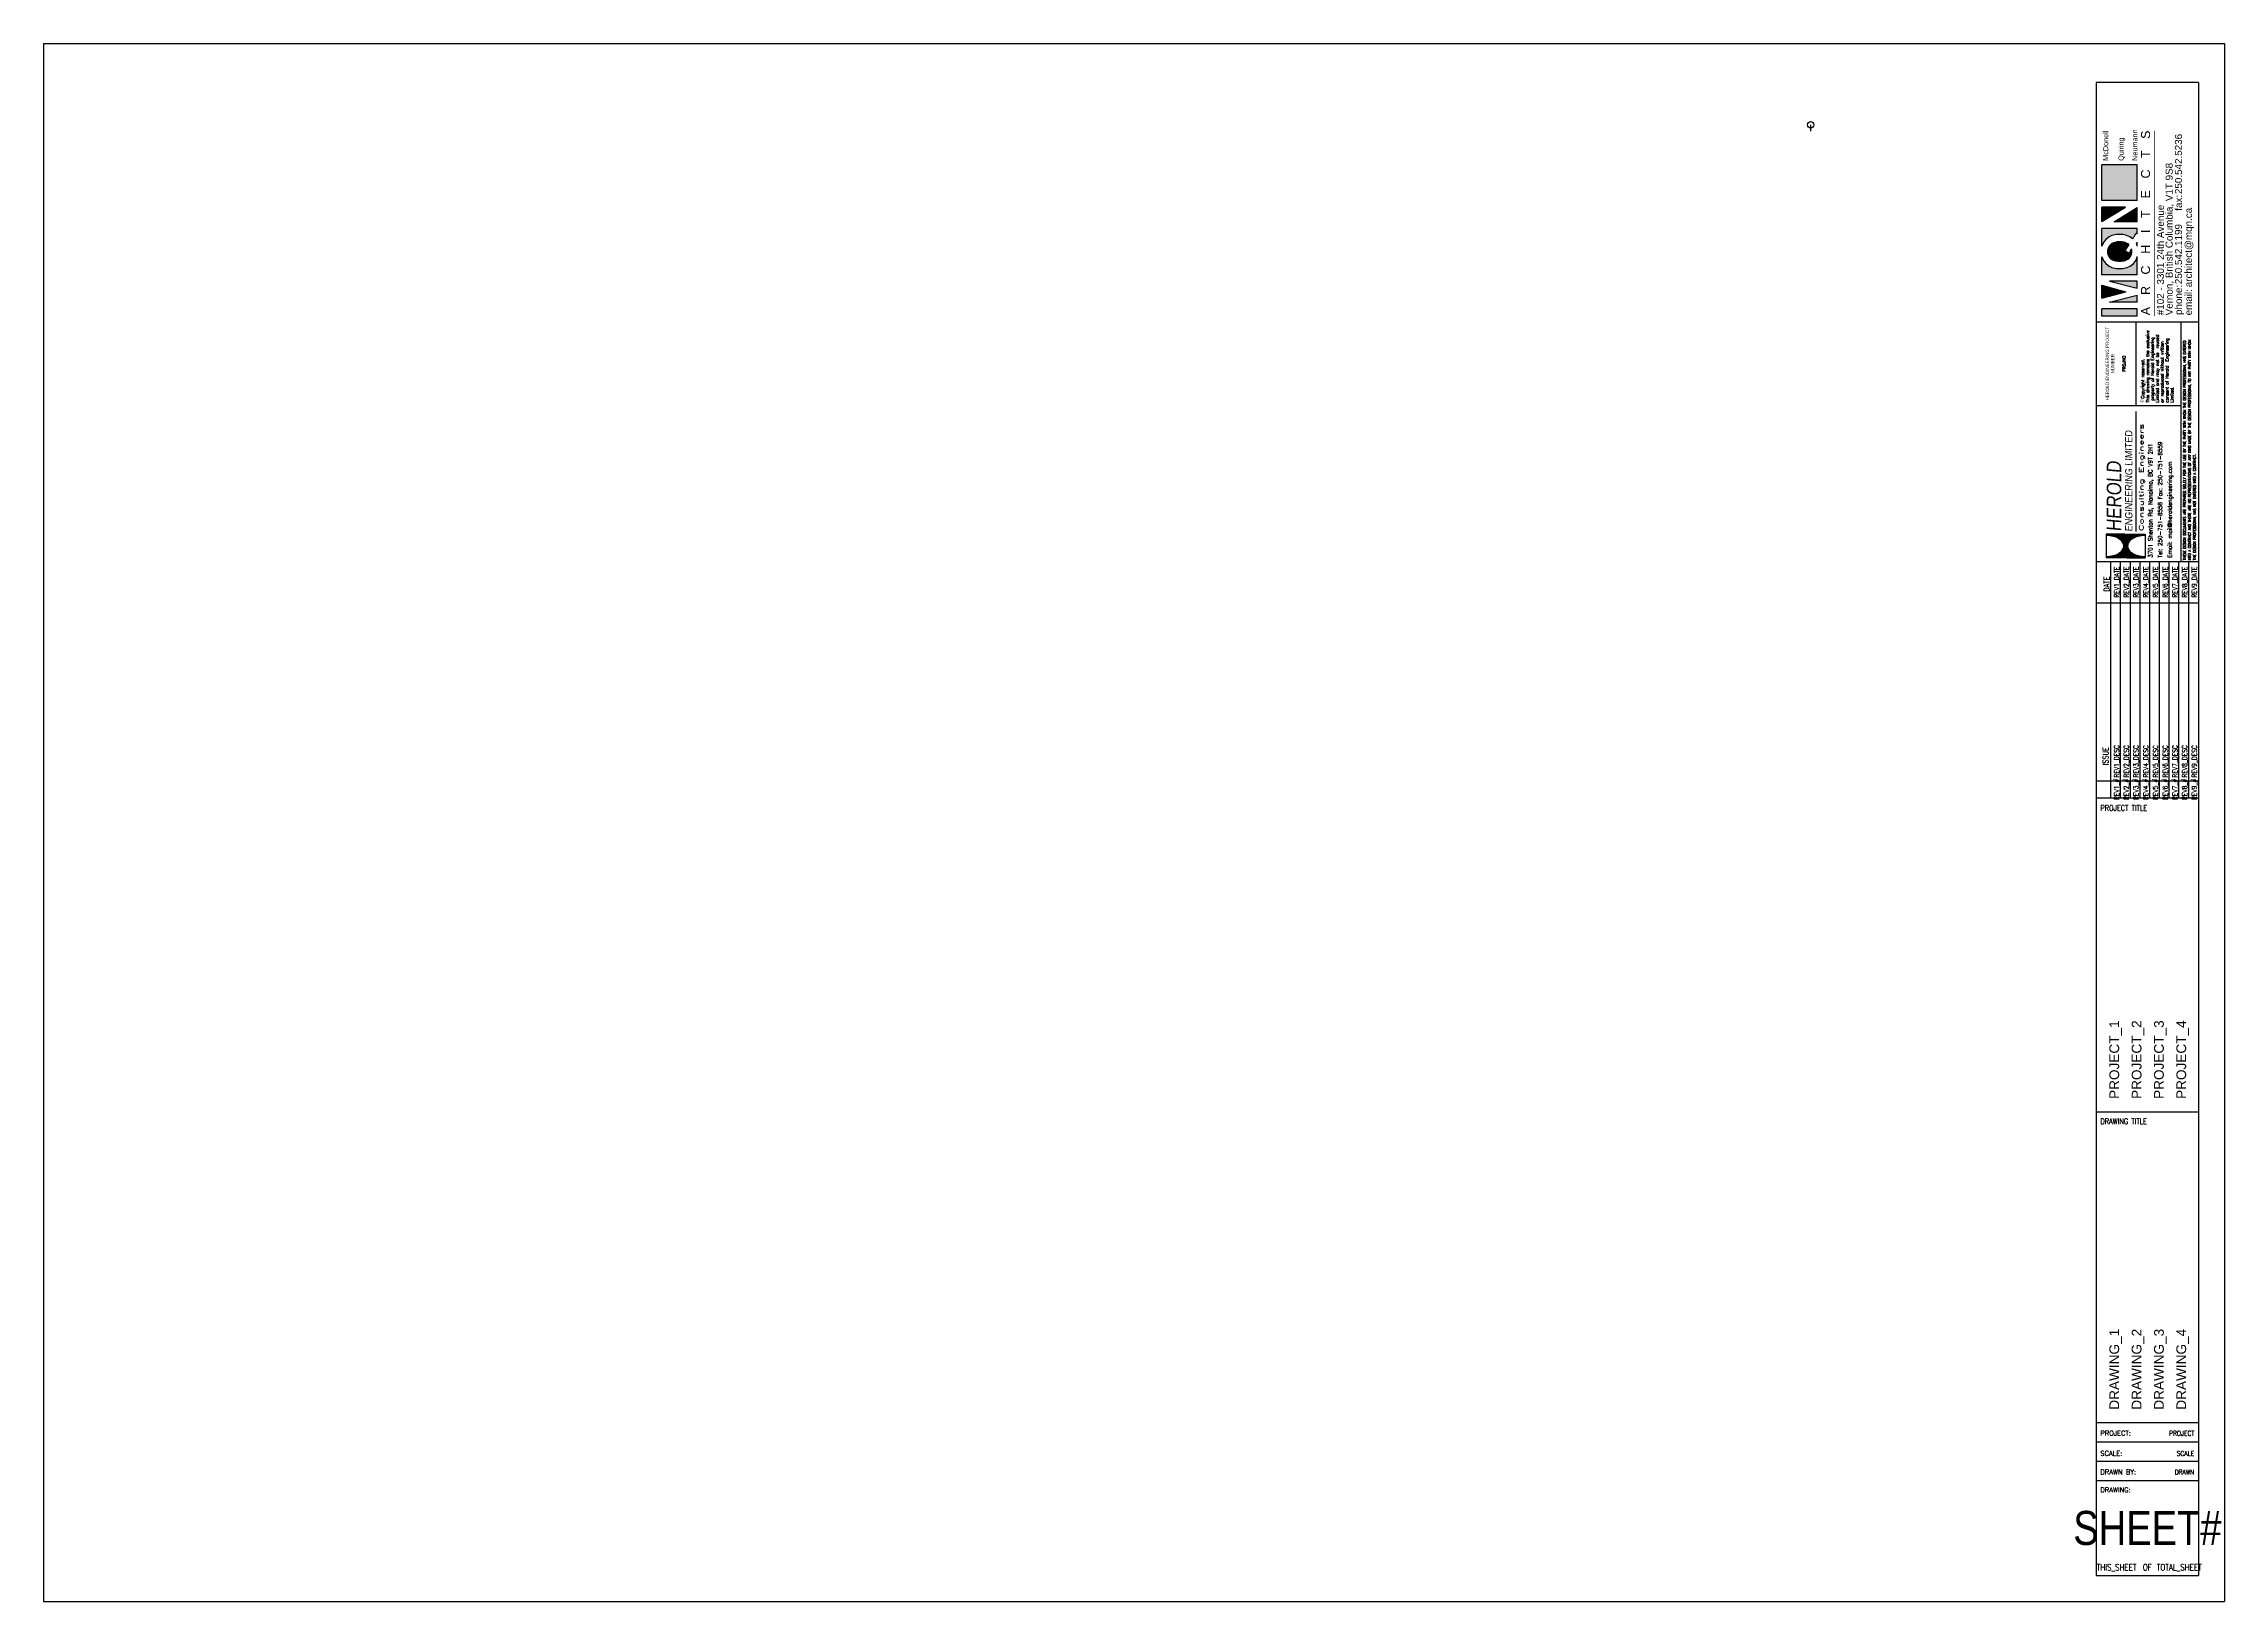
# Model space of a CAD drawing. Extents: x 0 to 42, y 0 to 30.
import ezdxf
from ezdxf.enums import TextEntityAlignment as Align

# ---------------------------------------------------------------- set-up
doc = ezdxf.new("R2010")
doc.units = 0
doc.header["$LTSCALE"] = 0.375
doc.header["$MEASUREMENT"] = 0
for name, color, linetype in [('BDR-18', 1, 'Continuous'), ('BDR-25', 4, 'Continuous'), ('BDR-35', 2, 'Continuous')]:
    doc.layers.add(name, color=color, linetype=linetype)
doc.styles.add('LOGO-HEL', font='ERASBD.TTF')
doc.styles.add('LOGO2-HEL', font='ROMANS.shx')
doc.styles.add('MQLN', font='arial_0.ttf')
doc.styles.add('TEXT', font='romans.shx', dxfattribs={"width": 0.8})
doc.styles.add('TITLE', font='arial_0.ttf')

# ---------------------------------------------------------------- blocks, each defined once
blk = doc.blocks.new('MQN LOGO')
for points in [[(1.677174797265479e-05, -0.3543734222724729), (0.07563425925675826, -0.3543734222724729), (0.07563425925675826, 0.0006334704787751555), (1.677174797265479e-05, 0.0006334704787751555)], [(0.1827464067516543, 0.0006334704787751555), (0.3113851954028741, 0.0006334704787751556), (0.2470658010772642, -0.2414801553865795)], [(0.9524866779245746, 0.0006334704787751555), (1.097863491011674, 0.0006334704787751554), (1.097863491011674, -0.2368074248133918)], [(1.164227181412303, 0.0006334704787751555), (1.521094668921089, 0.0006334704787751555), (1.521094668921089, -0.3543734222724728), (1.164227181412303, -0.3543734222724728)], [(0.1420107254180998, -0.3543734222724727), (0.2127560281691671, -0.3543734222724728), (0.1420107254180998, -0.07505898923090994)], [(0.2813755739853613, -0.3543734222724728), (0.3515969809385169, -0.3543734222724729), (0.3515969809385169, -0.07712741854107154)], [(0.9493976748897959, -0.3543734222724728), (1.092620608059773, -0.3543734222724727), (0.9493976748897957, -0.1228012078989879)]]:
    blk.add_hatch(color=256).paths.add_polyline_path(points)
h = blk.add_hatch(color=256)
edge = h.paths.add_edge_path()
edge.add_arc((0.6801526715607148, -0.1690202797742057), 0.2014219796303866, 146.3614564446904, 181.6653751501259)
edge.add_arc((0.7005296791585405, -0.1781678247722783), 0.2217383725389586, 179.148876526819, 211.9874047060238)
edge.add_arc((0.6345014316348343, -0.2078179751783987), 0.1503505266756344, 215.7357733141806, 257.0992970277493)
edge.add_line((0.6009338609944569, -0.3543734222724727), (0.4179750537123903, -0.3543734222724728))
edge.add_line((0.4179750537123903, -0.3543734222724728), (0.4179750537123903, 0.0006334704787751555))
edge.add_line((0.4179750537123903, 0.0006334704787751555), (0.5981410432550337, 0.0006334704787751555))
edge.add_arc((0.6345014316348343, -0.1452541678889451), 0.1503505266756344, 103.9950137154125, 144.2642266858194)
h = blk.add_hatch(color=256)
edge = h.paths.add_edge_path()
edge.add_line((0.8284174571924521, -0.3543734222724728), (0.8830339844891668, -0.3543734222724727))
edge.add_line((0.8830339844891668, -0.3543734222724727), (0.8830339844891668, 0.0006334704787751555))
edge.add_line((0.8830339844891668, 0.0006334704787751555), (0.7039199187315252, 0.0006334704787751555))
edge.add_arc((0.6675595303517246, -0.1452541678889451), 0.1503505266756344, 35.735773314180676, 76.00498628458752, ccw=False)
edge.add_arc((0.6219082904258441, -0.1690202797742057), 0.2014219796303866, -1.6653751501258967, 33.63854355530958, ccw=False)
edge.add_arc((0.6123777491277966, -0.1797867844459208), 0.2109246615781148, -37.93251780982769, 1.334622530596505, ccw=False)
edge.add_arc((3.334869727578574, 3.67858505975701), 4.736898589653052, 237.3421821203482, 237.7036777222469)
edge.add_arc((3.951964613964114, 6.762123692532692), 7.755278119932936, 246.0513028797213, 246.3118759045721)
edge.add_line((0.8362197785530237, -0.3397403471486973), (0.8284174571924521, -0.3543734222724728))
h = blk.add_hatch(color=256)
edge = h.paths.add_edge_path()
edge.add_arc((0.6510304809932794, -0.2076060422731665), 0.09368339131048842, 318.6468945764557, 351.330822860618)
edge.add_arc((0.5675958618719954, -0.1776717662341757), 0.1814762765359293, 345.9505367682083, 374.951183773969)
edge.add_arc((0.6510304809932794, -0.1490544503621702), 0.09368339131048842, 11.20392845356265, 153.5828747388066)
edge.add_arc((0.7186271214245463, -0.1763993633883626), 0.1664810292681678, 155.5051565030528, 195.7497896903885)
edge.add_arc((0.6510304809932794, -0.2076060422731665), 0.09368339131048842, 188.5835720434402, 287.6408152077461)
edge.add_arc((0.5559674050374052, -0.4834359675424872), 0.2237017354333478, 56.50477401467779, 69.60084350171768)
edge.add_line((0.6339404901776878, -0.2737632119694329), (0.6538371002215352, -0.2325553656224555))
edge.add_arc((0.1851634351399639, -1.339823091065863), 1.202371332055788, 65.63667580155351, 67.05849725598421, ccw=False)
edge.add_arc((0.5250452390647942, -0.5405359974059877), 0.3346585742288932, 54.084286810611786, 62.191905933954104, ccw=False)
h = blk.add_hatch(color=256)
edge = h.paths.add_edge_path()
edge.add_line((0.7037773225459606, -0.3543734222724728), (0.7436443938156534, -0.3543734222724728))
edge.add_line((0.7436443938156534, -0.3543734222724728), (0.7301144745066743, -0.3454614011727788))
edge.add_arc((-0.1179697361867432, 2.117457799784674), 2.604845066193453, 288.3891104473575, 289.00068882312286, ccw=False)
for p, q in [((1.677174797265479e-05, -0.3543734222724729), (1.677174797265479e-05, 0.0006334704787751555)), ((1.677174797265479e-05, 0.0006334704787751555), (0.07563425925675826, 0.0006334704787751555)), ((0.07563425925675826, -0.3543734222724729), (0.07563425925675826, 0.0006334704787751555)), ((0.1827464067516543, 0.0006334704787751555), (0.2470658010772642, -0.2414801553865795)), ((0.1827464067516543, 0.0006334704787751555), (0.3113851954028741, 0.0006334704787751556)), ((0.3113851954028741, 0.0006334704787751556), (0.2470658010772642, -0.2414801553865795)), ((0.4179750537123903, -0.3543734222724728), (0.4179750537123903, 0.0006334704787751555)), ((0.4179750537123903, 0.0006334704787751555), (0.5981410432550337, 0.0006334704787751555)), ((0.7039199187315252, 0.0006334704787751555), (0.8830339844891668, 0.0006334704787751555)), ((0.8830339844891668, -0.3543734222724727), (0.8830339844891668, 0.0006334704787751555)), ((0.9524866779245746, 0.0006334704787751555), (1.097863491011674, -0.2368074248133918)), ((0.9524866779245746, 0.0006334704787751555), (1.097863491011674, 0.0006334704787751555)), ((1.097863491011674, -0.2368074248133918), (1.097863491011674, 0.0006334704787751554)), ((1.164227181412303, -0.3543734222724728), (1.164227181412303, 0.0006334704787751555)), ((1.164227181412303, 0.0006334704787751555), (1.521094668921089, 0.0006334704787751554)), ((1.521094668921089, -0.3543734222724728), (1.521094668921089, 0.0006334704787751555)), ((0.1420107254180998, -0.3543734222724727), (0.1420107254180998, -0.07505898923090994)), ((0.1420107254180998, -0.07505898923090994), (0.2127560281691671, -0.3543734222724728)), ((0.3515969809385169, -0.07712741854107154), (0.2813755739853613, -0.3543734222724728)), ((0.3515969809385169, -0.3543734222724729), (0.3515969809385169, -0.07712741854107154)), ((0.9493976748897959, -0.3543734222724728), (0.9493976748897957, -0.1228012078989879)), ((0.9493976748897957, -0.1228012078989879), (1.092620608059773, -0.3543734222724727)), ((1.677174797265479e-05, -0.3543734222724729), (0.07563425925675826, -0.3543734222724729)), ((0.1420107254180998, -0.3543734222724727), (0.2127560281691671, -0.3543734222724728)), ((0.2813755739853613, -0.3543734222724728), (0.3515969809385169, -0.3543734222724729)), ((0.4179750537123903, -0.3543734222724728), (0.6009338609944569, -0.3543734222724727)), ((0.6339404901776878, -0.2737632119694329), (0.6538371002215352, -0.2325553656224555)), ((0.7037773225459606, -0.3543734222724728), (0.7436443938156534, -0.3543734222724728)), ((0.7301144745066743, -0.3454614011727788), (0.7436443938156534, -0.3543734222724728)), ((0.8362197785530237, -0.3397403471486973), (0.8284174571924521, -0.3543734222724728)), ((0.8284174571924521, -0.3543734222724728), (0.8830339844891668, -0.3543734222724727)), ((0.9493976748897959, -0.3543734222724728), (1.092620608059773, -0.3543734222724727)), ((1.164227181412303, -0.3543734222724728), (1.521094668921089, -0.3543734222724728))]:
    blk.add_line(p, q)
at = {"const_width": 0.005}
blk.add_lwpolyline([(0.00455527586551252, -0.5259485057925435), (1.866417410265043, -0.5259485057925435)], dxfattribs=at)
for centre, radius, start, end in [((0.6345014316348343, -0.1452541678889451), 0.1503505266756344, 103.9950137154125, 144.2642266858194), ((0.6675595303517246, -0.1452541678889451), 0.1503505266756344, 35.73577331418065, 76.00498628458752), ((0.6801526715607148, -0.1690202797742057), 0.2014219796303866, 146.3614564446904, 181.6653751501259), ((0.7005296791585405, -0.1781678247722783), 0.2217383725389586, 179.148876526819, 211.9874047060238), ((0.7186271214245463, -0.1763993633883626), 0.1664810292681678, 155.5051565030528, 195.7497896903885), ((0.6510304809932794, -0.1490544503621702), 0.09368339131048842, 11.20392845356265, 153.5828747388066), ((0.5675958618719954, -0.1776717662341757), 0.1814762765359293, 345.9505367682083, 14.95118377396901), ((0.6123777491277966, -0.1797867844459208), 0.2109246615781148, 322.0674821901723, 1.334622530596488), ((0.6219082904258441, -0.1690202797742057), 0.2014219796303866, 358.3346248498741, 33.63854355530957), ((0.6345014316348343, -0.2078179751783987), 0.1503505266756344, 215.7357733141806, 257.0992970277493), ((0.6510304809932794, -0.2076060422731665), 0.09368339131048842, 188.5835720434402, 287.6408152077461), ((0.5559674050374052, -0.4834359675424872), 0.2237017354333478, 56.50477401467779, 69.60084350171768), ((0.1851634351399639, -1.339823091065863), 1.202371332055788, 65.63667580155345, 67.05849725598414), ((0.5250452390647942, -0.5405359974059877), 0.3346585742288932, 54.08428681061186, 62.19190593395408), ((-0.1179697361867432, 2.117457799784674), 2.604845066193453, 288.3891104473575, 289.0006888231229), ((0.6510304809932794, -0.2076060422731665), 0.09368339131048842, 318.6468945764557, 351.330822860618), ((3.334869727578574, 3.67858505975701), 4.736898589653052, 237.3421821203482, 237.7036777222469), ((3.951964613964114, 6.762123692532692), 7.755278119932936, 246.0513028797213, 246.3118759045721)]:
    blk.add_arc(centre, radius, start, end)
for s, height, style, p in [('Quiring', 0.05223200506631419, 'MQLN', (1.561877573869828, -0.2180444317785623)), ('A ', 0.09022671429024667, 'TITLE', (0.01007181793748568, -0.4830875436286934)), ('R', 0.09022671429024667, 'TITLE', (0.2137832804001851, -0.4830875436286934)), ('C', 0.09022671429024667, 'TITLE', (0.4193470356518381, -0.4830875436286934)), ('H', 0.09022671429024667, 'TITLE', (0.6284569312017387, -0.4830875436286934)), ('I', 0.09022671429024667, 'TITLE', (0.8361528122879198, -0.4830875436286934)), ('T', 0.09022671429024667, 'TITLE', (0.9879877047258736, -0.4830875436286934)), ('E', 0.09022671429024667, 'TITLE', (1.184339629493905, -0.4830875436286934)), ('C', 0.09022671429024667, 'TITLE', (1.384666296837806, -0.4830875436286934)), ('Neumann', 0.05223200506631419, 'MQLN', (1.561877573869828, -0.3563618149459362)), ('T', 0.09022671429024667, 'TITLE', (1.590389910888091, -0.4830875436286934)), ('S', 0.09022671429024667, 'TITLE', (1.782528004355604, -0.4830875436286934)), ('Vernon, British Columbia, V1T 9S8', 0.07073335006696463, 'TITLE', (0.009375689883779792, -0.7102288974000235)), ('#102 - 3301 24th Avenue', 0.07073335006696463, 'TITLE', (0.01145095345547897, -0.6229371741513869)), ('email:', 0.07073335006696463, 'TITLE', (0.009375689883769134, -0.9038205075292254)), ('phone:', 0.07073335006696463, 'TITLE', (0.01352623979646506, -0.8037414633305584)), ('architect@mqn.ca', 0.07073335006696463, 'TITLE', (0.2923090901516288, -0.9038205075292254)), ('250.542.1199', 0.07073335006696463, 'TITLE', (0.3225038415492998, -0.8037414633305584)), ('fax:', 0.07073335006696463, 'TITLE', (1.06060496841783, -0.8037414633305584)), ('250.542.5236', 0.07073335006696463, 'TITLE', (1.228199612482446, -0.8037414633305584))]:
    blk.add_text(s, height=height, dxfattribs=dict(style=style)).set_placement(p)
at = {"style": 'MQLN'}
blk.add_text('McDonell', height=0.05223200506631419, dxfattribs=at).set_placement((1.561877573869828, -0.01090186580343122), align=Align.TOP_LEFT)
blk = doc.blocks.new('copyright')
at = {"layer": 'BDR-25', "insert": (0.1141182457343806, -0.04097351770002433), "char_height": 0.05859375, "width": 0.0446428571428612, "attachment_point": 1, "style": 'LOGO2-HEL'}
blk.add_mtext('{\\fBankGothic Lt BT|b0|i0|c0|p34;\\H1.125x;©} ', dxfattribs=at)

msp = doc.modelspace()

# ---------------------------------------------------------------- hatches: boundary and pattern name
at = {"layer": 'BDR-18'}
for points in [[(39.96332713700392, 20.18261003941554, -0.07406188891287205), (39.86007779374892, 20.14014654361961, -0.0606570501823487), (39.72500797517374, 20.12370015927699), (39.72500797517374, 20.09881910290287), (40.08692322238145, 20.09881910290287), (40.08692322238146, 20.55084303910465), (39.72500797517374, 20.55084303910465), (39.72500797517374, 20.52596198273054, -0.06065705018247871), (39.8600777937492, 20.50951559838782, -0.07406188891263854), (39.96332713700387, 20.46705210259201, -0.1069057260891834), (40.0398981905046, 20.39556968645772, -0.1528623331141808), (40.06204216600734, 20.32483107100376, -0.1528623331141954), (40.03989819050459, 20.25409245554978, -0.1069057260890975)], [(40.23540036413311, 20.46705210259199, -0.07406188891272433), (40.33864970738791, 20.50951559838785, -0.06065705018243123), (40.47371952596327, 20.52596198273054), (40.47371952596327, 20.55084303910465), (40.11180427875558, 20.55084303910465), (40.11180427875558, 20.09881910290287), (40.47371952596329, 20.09881910290287), (40.47371952596329, 20.12370015927701, -0.06065705018242707), (40.33864970738793, 20.14014654361966, -0.07406188891272389), (40.23540036413313, 20.18261003941552, -0.1069057260891394), (40.15882931063243, 20.2540924555498, -0.1528623331141807), (40.13668533512969, 20.32483107100376, -0.1528623331141854), (40.15882931063243, 20.39556968645772, -0.1069057260891489)]]:
    msp.add_hatch(color=253, dxfattribs=at).paths.add_polyline_path(points)

# ---------------------------------------------------------------- linework, layer by layer
for p, q in [((39.53149606299212, 1.562992125984252), (39.53149606299212, 1.562992125984252)), ((39.53149606299212, 0.4999999999999999), (39.53149606299212, 0.4999999999999999))]:
    msp.add_line(p, q)
for p, q in [((0, 30), (42, 30)), ((0, 30), (0, 0)), ((42, 30), (42, 0)), ((40.30208611028802, 23.02657624173236), (40.30208611028802, 24.64271797401575)), ((41.16102913868238, 23.02657624173246), (39.53557546299, 23.02657624173228)), ((0, 0), (42, 0))]:
    msp.add_line(p, q, dxfattribs=at)
at = {"layer": 'BDR-18', "ltscale": 8}
for p, q in [((39.72500797517375, 20.55084303910465), (39.72500797517375, 20.09881910290287)), ((40.08692322238145, 20.55084303910465), (39.72500797517375, 20.55084303910465)), ((40.08692322238145, 20.09881910290287), (40.08692322238145, 20.55084303910465)), ((40.11180427875558, 20.09881910290287), (40.11180427875558, 20.55084303910465)), ((40.11180427875558, 20.55084303910465), (40.47371952596327, 20.55084303910465)), ((40.47371952596327, 20.55084303910465), (40.47371952596329, 20.09881910290287)), ((40.08692322238145, 20.09881910290287), (39.72500797517375, 20.09881910290287)), ((40.11180427875558, 20.09881910290287), (40.47371952596329, 20.09881910290287))]:
    msp.add_line(p, q, dxfattribs=at)
for centre, radius, start, end in [((39.72500797517367, 19.96309238591945), 0.5628695968110835, 76.11543981660056, 89.99999999999633), ((39.7691508197079, 20.14167169528886), 0.3789153621264071, 59.17263801666314, 76.11543981660516), ((39.7691508197079, 20.50799044671865), 0.3789153621264069, 283.8845601833944, 300.8273619833369), ((39.83636086192821, 20.25429526966209), 0.2477617907687847, 34.76435474012161, 59.17263801666314), ((39.8363608619282, 20.39536687234543), 0.2477617907688039, 300.8273619833378, 325.2356452598775), ((39.93798342671888, 20.32483107100376), 0.1240587392884578, 0, 34.76435474012308), ((39.93798342671887, 20.32483107100376), 0.1240587392884634, 325.2356452598784, 0), ((40.26074407441815, 20.32483107100376), 0.1240587392884578, 145.2356452598813, 180.0000000000033), ((40.26074407441815, 20.32483107100374), 0.1240587392884594, 179.9999999999968, 214.7643547401186), ((40.36236663920882, 20.25429526966209), 0.2477617907687847, 120.8273619833369, 145.2356452598784), ((40.36236663920881, 20.39536687234543), 0.2477617907688039, 214.7643547401225, 239.1726380166622), ((40.42957668142913, 20.14167169528884), 0.3789153621264255, 103.8845601833927, 120.8273619833354), ((40.42957668142911, 20.50799044671868), 0.3789153621264336, 239.1726380166646, 256.1154398166069), ((40.47371952596328, 19.96309238591942), 0.5628695968111112, 90.00000000000286, 103.884560183399), ((39.72500797517379, 20.68656975608809), 0.5628695968110904, 269.9999999999919, 283.8845601833873), ((40.47371952596318, 20.68656975608812), 0.5628695968111188, 256.1154398166132, 270.0000000000086)]:
    msp.add_arc(centre, radius, start, end, dxfattribs=at)
at = {"layer": 'BDR-25'}
msp.add_line((40.30208611028802, 20.60478033100316), (40.30208611028802, 22.91818489834691), dxfattribs=at)
at = {"layer": 'BDR-35'}
for p, q in [((39.53149606299212, 29.24898474724409), (39.53149606299212, 0.4999999999999999)), ((41.49999999999999, 29.24898474724409), (39.53149606299212, 29.24898474724409)), ((41.49999999999999, 29.24898474724409), (41.49999999999999, 0.4999999999999999)), ((39.53557546298999, 24.64271797401575), (41.49999609999941, 24.64271797401575)), ((41.16102913868239, 24.64271797401575), (41.16102913868239, 20.02657624173228)), ((39.53557546298999, 20.02657624173228), (41.49999999999999, 20.02657624173228)), ((39.81520000000455, 15.47293450944882), (39.81520000000455, 20.02657624173229)), ((40.00240000000485, 15.47293450944882), (40.00240000000485, 20.02657624173229)), ((40.18960000000516, 15.47293450944882), (40.18960000000516, 20.02657624173229)), ((40.37680000000546, 15.47293450944882), (40.37680000000546, 20.02657624173229)), ((40.56400000000212, 15.47293450944882), (40.56400000000212, 20.02657624173229)), ((40.75120000000243, 15.47293450944882), (40.75120000000243, 20.02657624173229)), ((40.93840000000273, 15.47293450944882), (40.93840000000273, 20.02657624173229)), ((41.12559999999939, 15.47293450944882), (41.12559999999939, 20.02657624173229)), ((41.31279999999969, 15.47293450944882), (41.3127999999997, 20.02657624173229)), ((39.54430366298857, 19.23083752677165), (41.49999999999999, 19.23083752677165)), ((39.53149606299212, 15.80186162440945), (41.49999999999999, 15.80186162440945)), ((39.53557546298999, 15.47293450944882), (41.49999999999999, 15.47293450944882)), ((39.53557546298999, 9.426182540944883), (41.49999999999999, 9.426182540944883)), ((39.53557546298999, 3.441930572440946), (41.49999999999999, 3.441930572440946)), ((39.53149606299212, 3.070455572440945), (41.49999999999999, 3.070455572440945)), ((39.53557546298999, 2.699760572440948), (41.49999999999999, 2.699760572440948)), ((39.53557546298999, 2.327895572440946), (41.49999999999999, 2.327895572440946)), ((39.53149606299212, 0.4999999999999999), (41.49999999999999, 0.4999999999999999))]:
    msp.add_line(p, q, dxfattribs=at)
at = {"layer": 'DEFPOINTS'}
msp.add_line((34.03149606299212, 28.43648474724409), (34.03149606299212, 28.31311167807972), dxfattribs=at)
msp.add_circle((34.03149606299212, 28.43648474724409), 0.06168653458219353, dxfattribs=at)

# ---------------------------------------------------------------- block references
at = {"rotation": 90}
msp.add_blockref('copyright', (40.33696188970414, 22.96737060436357), dxfattribs=at)
at = {"layer": 'BDR-18', "xscale": 1.9167, "yscale": 1.9167, "zscale": 1.9167, "rotation": 90}
msp.add_blockref('MQN LOGO', (39.64228905531549, 24.74853838043066), dxfattribs=at)

# ---------------------------------------------------------------- texts
at = {"color": 9, "style": 'TEXT', "width": 0.8}
for s, p in [('THESE DESIGN DOCUMENTS ARE PREPARED SOLELY FOR THE USE BY THE PARTY WITH WHOM THE DESIGN PROFESSIONAL HAS ENTERED', (41.25866996993467, 20.04942669911208)), ('INTO A CONTRACT AND THERE ARE NO REPRESENTATIONS OF ANY KIND MADE BY THE DESIGN PROFESSIONAL TO ANY PARTY WITH WHOM', (41.35480092231563, 20.04942669911208)), ('THE DESIGN PROFESSIONAL HAS NOT ENTERED INTO A CONTRACT.', (41.45093187469656, 20.04942669911208))]:
    msp.add_text(s, height=0.05195312499999999, rotation=90, dxfattribs=at).set_placement(p)
at = {"layer": 'BDR-25', "style": 'TEXT', "width": 0.8}
for s, p in [('DATE', (39.67676848601695, 19.44422982112567)), ('ISSUE', (39.65676848601696, 16.1011852484397))]:
    msp.add_text(s, height=0.109375, rotation=90, dxfattribs=at).set_placement(p, align=Align.TOP_LEFT)
msp.add_text('PROJECT TITLE', height=0.109375, dxfattribs=at).set_placement((39.61257214900343, 15.22694486271552))
msp.add_text('DRAWING TITLE', height=0.109375, dxfattribs=at).set_placement((39.61257214900343, 9.157703341531692), align=Align.BOTTOM_LEFT)
at = {"layer": 'BDR-25', "style": 'TEXT'}
for s, p in [('PROJECT:', (39.61257214900343, 3.164534076037985)), ('SCALE:', (39.61257214900343, 2.775545283142573)), ('DRAWN BY:', (39.61257214900343, 2.416624354679243)), ('DRAWING:', (39.61257214900343, 2.072546558469816))]:
    msp.add_text(s, height=0.09375018750037499, dxfattribs=at).set_placement(p, align=Align.BOTTOM_LEFT)
at = {"layer": 'BDR-25', "style": 'TEXT', "width": 0.8}
msp.add_text('OF', height=0.1250002500005, dxfattribs=at).set_placement((40.51574803149606, 0.5943702387880672), align=Align.CENTER)
at = {"layer": 'BDR-25', "rotation": 90, "style": 'LOGO2-HEL'}
for s, insert, char_height, width, attachment_point, line_spacing_factor in [('  Copyright reserved. \\PThis drawing remains the exclusive  property of Herold Engineering Limited and may not be  reused or reproduced without written consent of Herold  Engineering Limited.', (40.39661831071307, 23.08400410576366), 0.05859375, 1.545320971294462, 1, 0.96), ('3701 Shenton Rd, Nanaimo, BC V9T 2H1 \\PTel: 250-751-8558 Fax: 250-751-8559 \\PEmail: mail@heroldengineering.com', (40.77450906728584, 20.09881910290287), 0.078125, 2.81300819434235, 4, 1.44)]:
    msp.add_mtext(s, dxfattribs=dict(at, insert=insert, char_height=char_height, width=width, attachment_point=attachment_point, line_spacing_factor=line_spacing_factor))
at = {"layer": 'BDR-25', "style": 'LOGO2-HEL'}
msp.add_attdef('PROJNO', text='000-0000', height=0.05859375, rotation=90, dxfattribs=at).set_placement((40.03857226392935, 23.8346471078741), align=Align.TOP_CENTER)
at = {"layer": 'BDR-25', "style": 'TEXT', "width": 0.8}
for tag, text, p in [('REV1_DATE', '', (39.99980510000486, 19.62870688425197)), ('REV2_DATE', '', (40.18700510000487, 19.62870688425197)), ('REV3_DATE', '', (40.37327885000489, 19.62870688425197)), ('REV4_DATE', '', (40.56140510000488, 19.62870688425197)), ('REV5_DATE', '', (40.74860510000487, 19.62870688425197)), ('REV6_DATE', '', (40.93580510000488, 19.62870688425197)), ('REV7_DATE', '', (41.1230051000049, 19.62870688425197)), ('REV8_DATE', '', (41.31020510000155, 19.62870688425197)), ('REV9_DATE', '', (41.49740510000186, 19.62870688425197)), ('REV1_#', '1', (39.99980510000486, 15.63739806692914)), ('REV2_#', '', (40.18700510000487, 15.63739806692914)), ('REV3_#', '', (40.37327885000489, 15.63739806692914)), ('REV4_#', '', (40.56140510000488, 15.63739806692914)), ('REV5_#', '', (40.74860510000487, 15.63739806692914)), ('REV6_#', '', (40.93580510000488, 15.63739806692914)), ('REV7_#', '', (41.1230051000049, 15.63739806692914)), ('REV8_#', '', (41.31020510000155, 15.63739806692914)), ('REV9_#', '', (41.49740510000186, 15.63739806692914))]:
    msp.add_attdef(tag, text=text, height=0.09375, rotation=90, dxfattribs=at).set_placement(p, align=Align.BOTTOM_CENTER)
for tag, p in [('REV1_DESC', (39.99980510000486, 15.86436162440945)), ('REV2_DESC', (40.18700510000487, 15.86436162440945)), ('REV3_DESC', (40.37327885000489, 15.86436162440945)), ('REV4_DESC', (40.56140510000488, 15.86436162440945)), ('REV5_DESC', (40.74860510000487, 15.86436162440945)), ('REV6_DESC', (40.93580510000488, 15.86436162440945)), ('REV7_DESC', (41.1230051000049, 15.86436162440945)), ('REV8_DESC', (41.31020510000155, 15.86436162440945)), ('REV9_DESC', (41.49740510000186, 15.86436162440945))]:
    msp.add_attdef(tag, text='', height=0.09375, rotation=90, dxfattribs=at).set_placement(p, align=Align.BOTTOM_LEFT)
at = {"layer": 'BDR-25', "style": 'TITLE'}
for tag, p in [('PROJECT_1', (39.78557596299098, 9.676183040945883)), ('PROJECT_2', (40.21568852909959, 9.676183040945883)), ('PROJECT_3', (40.6458010952082, 9.676183040945883)), ('PROJECT_4', (41.0759136613168, 9.676183040945883)), ('DRAWING_1', (39.78557596299098, 3.691931072441946)), ('DRAWING_2', (40.2156885290996, 3.691931072441946)), ('DRAWING_3', (40.64580109520821, 3.691931072441946)), ('DRAWING_4', (41.07591366131681, 3.691931072441946))]:
    msp.add_attdef(tag, text='', height=0.18750037500075, rotation=90, dxfattribs=at).set_placement(p, align=Align.TOP_LEFT)
at = {"layer": 'BDR-25', "style": 'TEXT', "width": 0.8}
for tag, p in [('PROJECT', (41.42125984251967, 3.162553317846464)), ('DRAWN', (41.42125984251967, 2.414643596487724)), ('SCALE', (41.42125984251967, 2.773564524951053))]:
    msp.add_attdef(tag, text='', height=0.09375018750037499, dxfattribs=at).set_placement(p, align=Align.BOTTOM_RIGHT)
at = {"layer": 'BDR-25', "style": 'TITLE', "width": 0.8}
msp.add_attdef('SHEET#', text='', height=0.6562513125026249, dxfattribs=at).set_placement((40.51676788149553, 1.413947786220473), align=Align.MIDDLE_CENTER)
at = {"layer": 'BDR-25', "style": 'TEXT', "width": 0.8}
msp.add_attdef('THIS_SHEET', text='', height=0.1250002500005, dxfattribs=at).set_placement((40.30657112983362, 0.593751187502375), align=Align.RIGHT)
msp.add_attdef('TOTAL_SHEET', (40.69975672347169, 0.593751187502375), '', height=0.1250002500005, dxfattribs=at)
at = {"layer": 'BDR-35', "ltscale": 8, "style": 'LOGO-HEL', "oblique": 5}
for s, height, width, p in [('ENGINEERING LIMITED', 0.1400994293304377, 0.9261, (40.22846444255021, 20.60301234649992)), ('HEROLD', 0.2801988586608754, 0.8688, (40.01423695565504, 20.60301234649992))]:
    msp.add_text(s, height=height, rotation=90, dxfattribs=dict(at, width=width)).set_placement(p)
at = {"layer": 'BDR-35', "ltscale": 8, "style": 'LOGO2-HEL', "width": 1.8346}
msp.add_text('Consulting Engineers', height=0.0803353075856987, rotation=90, dxfattribs=at).set_placement((40.44167333684256, 20.6092429746362))
at = {"layer": 'BDR-35', "insert": (39.79836380304052, 23.8346471078741), "char_height": 0.0625, "width": 1.442615482427483, "attachment_point": 5, "rotation": 90, "style": 'LOGO-HEL'}
msp.add_mtext('HEROLD ENGINEERING PROJECT NUMBER', dxfattribs=at)

doc.saveas('drawing.dxf')
